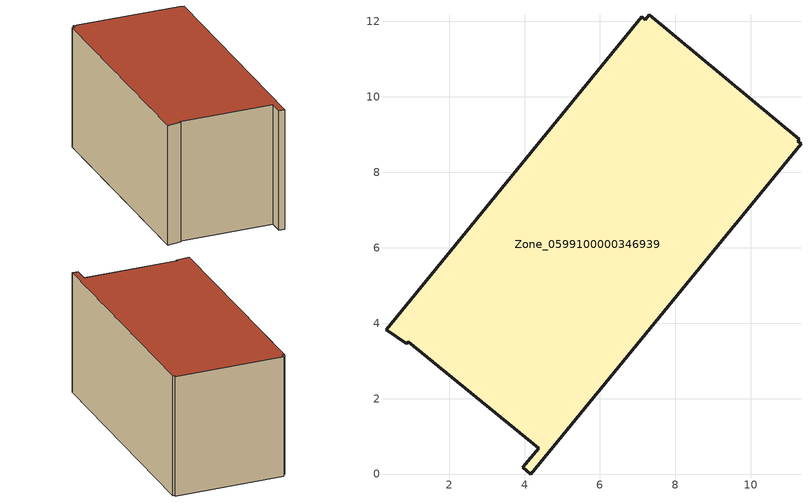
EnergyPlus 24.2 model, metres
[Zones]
Zone_0599100000346939
 floor ground (C_G): 0.92,3.51 0.88,3.46 0.34,3.82 7.11,12.12 7.2,12.05 7.3,12.17 11.28,8.88 11.24,8.83 11.33,8.76 4.16,0 3.95,0.18 4.37,0.69 z0
 wall outside (C_F): 3.95,0.18 4.16,0 11.33,8.76 11.24,8.83 11.28,8.88 7.3,12.17 7.2,12.05 7.11,12.12 0.34,3.82 0.88,3.46 0.92,3.51 4.37,0.69 3.95,0.18 z0:5.86
 roof outside (C_R): 0.88,3.46 0.92,3.51 4.37,0.69 3.95,0.18 4.16,0 11.33,8.76 11.24,8.83 11.28,8.88 7.3,12.17 7.2,12.05 7.11,12.12 0.34,3.82 z5.86
[BUILDING]
Pand.0599100000346939: North Axis=0; Terrain=City; Loads Convergence Tolerance Value=0.04; Temperature Convergence Tolerance Value=0.4; Solar Distribution=FullExterior; Maximum Number of Warmup Days=25; Minimum Number of Warmup Days=1
[Site:Location]
Rotterdam.The.Hague.AP_ZH_NLD Design_Conditions: Latitude=51.96; Longitude=4.45; Time Zone=1; Elevation=-4.5
[SITE:GROUNDTEMPERATURE:BUILDINGSURFACE]
18, 18, 18, 18, 18, 18, 18, 18, 18, 18, 18, 18
[MATERIAL] Thermal Absorptance=0.9; Solar Absorptance=0.7; Visible Absorptance=0.7
Name | Roughness | Thickness | Conductivity | Density | Specific Heat
G.TC.1992-2005 | MediumSmooth | 0.15 | 0.06 | 540 | 1210
F.TC.1992-2005 | Rough | 0.3 | 0.12 | 1920 | 840
R.TC.1992-2005 | MediumRough | 0.2 | 0.08 | 1500 | 1000
[CONSTRUCTION]
C_G: G.TC.1992-2005
C_F: F.TC.1992-2005
C_R: R.TC.1992-2005
[ZONE]
Zone_0599100000346939: Type=1; Multiplier=1; Ceiling Height=Autocalculate; Volume=Autocalculate; Floor Area=autocalculate; Part of Total Floor Area=Yes
[ZONEINFILTRATION:DESIGNFLOWRATE]
Infil_Zone_0599100000346939: Zone or ZoneList or Space or SpaceList=Zone_0599100000346939; Schedule=AlwaysOn; Design Flow Rate Calculation Method=Flow/Area; Flow Rate per Floor Area=0.0015; Constant Term Coefficient=1; Temperature Term Coefficient=0; Velocity Term Coefficient=0; Velocity Squared Term Coefficient=0
[HVACTEMPLATE:ZONE:IDEALLOADSAIRSYSTEM]
Zone_0599100000346939: Maximum Heating Supply Air Temperature=50; Minimum Cooling Supply Air Temperature=13; Maximum Heating Supply Air Humidity Ratio=0.0156; Minimum Cooling Supply Air Humidity Ratio=0.0077; Heating Limit=NoLimit; Cooling Limit=NoLimit; Dehumidification Control Type=ConstantSensibleHeatRatio; Cooling Sensible Heat Ratio=0.7; Dehumidification Setpoint=60; Humidification Control Type=None; Humidification Setpoint=30; Outdoor Air Method=None; Outdoor Air Flow Rate per Person=0.00944; Outdoor Air Flow Rate per Zone Floor Area=0; Outdoor Air Flow Rate per Zone=0; Demand Controlled Ventilation Type=None; Outdoor Air Economizer Type=NoEconomizer; Heat Recovery Type=None; Sensible Heat Recovery Effectiveness=0.7; Latent Heat Recovery Effectiveness=0.65
[ZONECONTROL:THERMOSTAT]
ThermostatControl_Zone_0599100000346939: Zone or ZoneList=Zone_0599100000346939; Control Type Schedule=DualSetpointControlType; Control 1=Thermostat_Zone_0599100000346939; Temperature Difference Between Cutout And Setpoint=0
[THERMOSTATSETPOINT:DUALSETPOINT]
Thermostat_Zone_0599100000346939: Heating Setpoint Temperature Schedule=HeatingSetpoint_Zone_0599100000346939; Cooling Setpoint Temperature Schedule=CoolingSetpoint_Zone_0599100000346939
[SCHEDULE:COMPACT]
HeatingSetpoint_Zone_0599100000346939: Through: 12/31, For: AllDays, Until: 24:00, 21
CoolingSetpoint_Zone_0599100000346939: Through: 12/31, For: AllDays, Until: 24:00, 24
DualSetpointControlType: Through: 12/31, For: AllDays, Until: 24:00, 4
AlwaysOn: Through: 12/31, For: AllDays, Until: 24:00, 1
